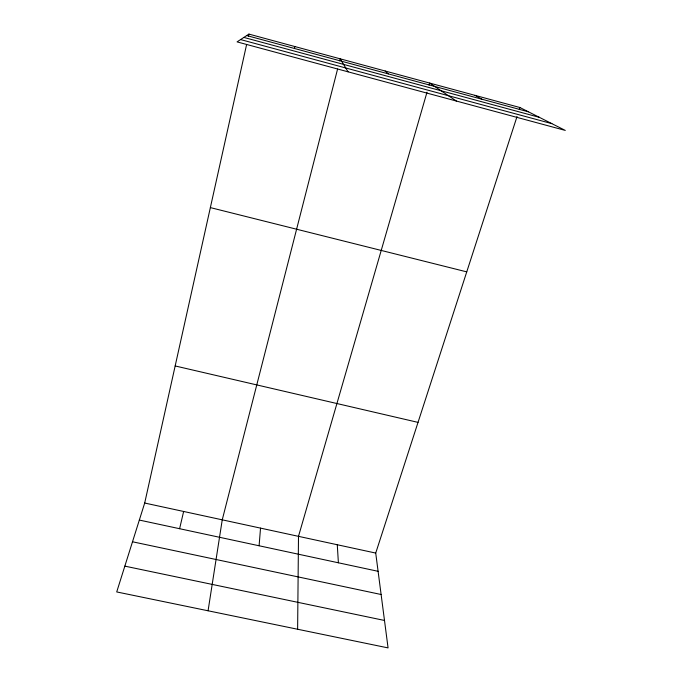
<?xml version="1.0" encoding="UTF-8"?>
<svg xmlns="http://www.w3.org/2000/svg" width="682" height="682" viewBox="0 0 682 682"><rect width="100%" height="100%" fill="white"/><g stroke="black" fill="none" stroke-linecap="round" stroke-linejoin="round"><path stroke-width="1.02" d="M297.625 629.247L298.494 536.342L426.992 92.232M259.1 545.771L260.533 528.115M208.07 610.782L222.247 519.829L337.59 69.027M294.445 48.473L294.795 46.529M517.033 116.528L375.722 553.068L388.067 647.9L116.716 591.942L144.695 503.035L246.62 44.483M248.47 36.18L248.93 34.1L519.94 107.526L565.284 130.415L237.063 41.883L248.93 34.1M179.605 528.712L183.637 511.466M339.679 60.869L340.199 58.831L348.067 71.823M429.055 85.097L429.643 83.059L456.386 101.047M519.292 109.529L519.94 107.526M124.84 566.128L384.495 620.458M132.504 541.781L381.119 594.508M139.333 520.068L378.101 571.311M144.695 503.035L375.722 553.068M175.172 365.953L418.023 422.38M210.363 207.601L466.744 271.871M240.593 39.573L551.857 123.638M246.722 35.549L528.439 111.814M243.858 37.425L539.394 117.347M475.022 95.361L481.79 99.188M385.142 71.005L388.399 73.903M337.275 544.739L338.391 562.786"/></g></svg>
